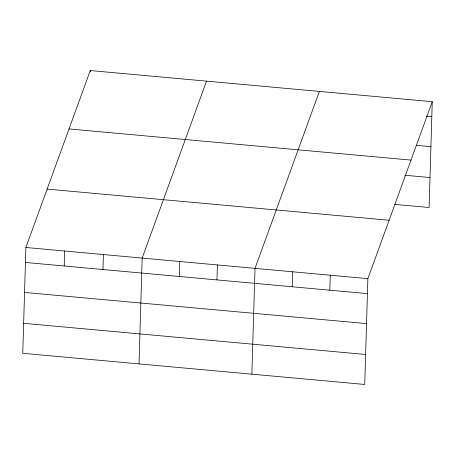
<?xml version="1.0" encoding="UTF-8"?>
<svg xmlns="http://www.w3.org/2000/svg" width="455" height="455" viewBox="0 0 455 455"><rect width="100%" height="100%" fill="white"/><g stroke="black" fill="none" stroke-linecap="round" stroke-linejoin="round"><path stroke-width="0.68" d="M25.89 247.486L22.75 353.296L364.728 384.458L367.873 278.648L432.25 101.704L90.272 70.542L25.89 247.486L367.873 278.648M64.206 265.993L64.65 251.018M90.226 71.901L90.272 70.542M102.961 269.525L103.404 254.55M139.025 363.892L142.165 258.082L206.542 81.138M179.338 276.486L179.782 261.511M216.955 279.916L217.399 264.935M251.877 374.175L255.016 268.365L319.399 91.421M292.19 286.769L292.633 271.794M329.807 290.193L330.25 275.218M432.25 101.704L429.111 207.514L394.974 204.403M426.233 116.173L431.806 116.679M416.285 145.321L430.913 146.652M69.023 128.936L411.007 160.092M404.922 175.255L429.998 177.535M47.138 189.098L389.116 220.254M25.446 262.461L367.424 293.623M24.559 292.44L366.537 323.596M23.637 323.323L365.621 354.485"/></g></svg>
